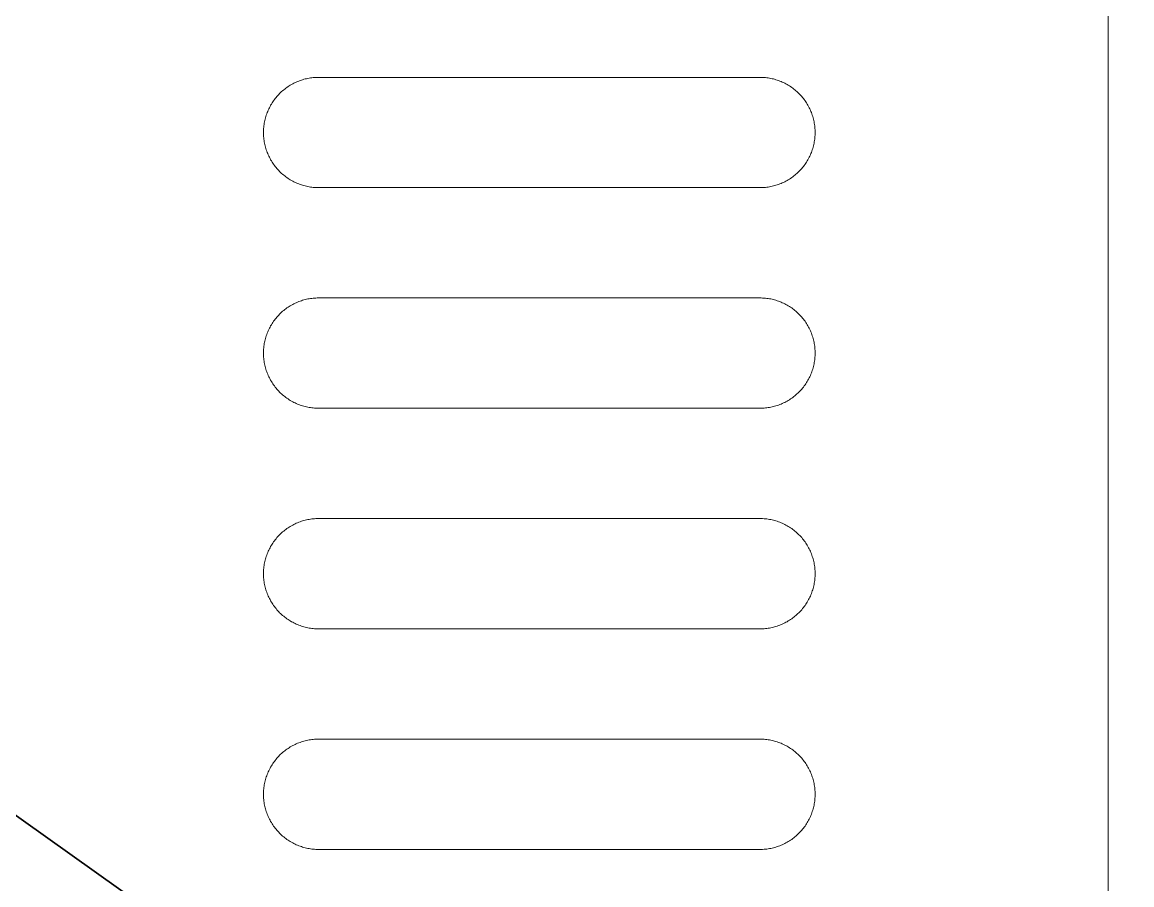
# Model space of a CAD drawing. Header units: millimetres. Extents: x -159872 to 386485, y -250577 to 158966.
# Drawn here: x 159341.91 to 159387.17, y 9006.61 to 9041.81 of the extents above; entities that cross this region are included whole.
import ezdxf

# ---------------------------------------------------------------- set-up
doc = ezdxf.new("R2010")
doc.units = ezdxf.units.MM
doc.header["$PDMODE"] = 1
doc.header["$PDSIZE"] = -2
doc.layers.get('0').update_dxf_attribs({"lineweight": 25})
doc.layers.add('LDS-equipment-kitchen equipment', color=3, linetype='Continuous', lineweight=13)

# ---------------------------------------------------------------- blocks, each defined once
blk = doc.blocks.new('Group-344')
at = {"layer": 'LDS-equipment-kitchen equipment'}
for points in [[(98712.687, 45306.623, 0), (98712.687, 45989.023, 0)], [(98680.487, 45497.073, 0), (98680.432, 45497.072, 0), (98680.377, 45497.07, 0), (98680.322, 45497.067, 0), (98680.267, 45497.062, 0), (98680.212, 45497.056, 0), (98680.157, 45497.049, 0), (98680.102, 45497.04, 0), (98680.048, 45497.03, 0), (98679.994, 45497.018, 0), (98679.94, 45497.006, 0), (98679.887, 45496.992, 0), (98679.834, 45496.976, 0), (98679.781, 45496.96, 0), (98679.729, 45496.942, 0), (98679.677, 45496.922, 0), (98679.626, 45496.902, 0), (98679.575, 45496.88, 0), (98679.525, 45496.857, 0), (98679.476, 45496.833, 0), (98679.427, 45496.807, 0), (98679.378, 45496.781, 0), (98679.33, 45496.753, 0), (98679.283, 45496.724, 0), (98679.237, 45496.694, 0), (98679.192, 45496.663, 0), (98679.147, 45496.63, 0), (98679.103, 45496.597, 0), (98679.06, 45496.562, 0), (98679.018, 45496.527, 0), (98678.976, 45496.49, 0), (98678.936, 45496.453, 0), (98678.896, 45496.414, 0), (98678.858, 45496.375, 0), (98678.82, 45496.334, 0), (98678.783, 45496.293, 0), (98678.748, 45496.251, 0), (98678.713, 45496.207, 0), (98678.68, 45496.163, 0), (98678.648, 45496.119, 0), (98678.616, 45496.073, 0), (98678.586, 45496.027, 0), (98678.557, 45495.98, 0), (98678.529, 45495.932, 0), (98678.503, 45495.884, 0), (98678.477, 45495.835, 0), (98678.453, 45495.785, 0), (98678.43, 45495.735, 0), (98678.408, 45495.684, 0), (98678.388, 45495.633, 0), (98678.369, 45495.581, 0), (98678.351, 45495.529, 0), (98678.334, 45495.476, 0), (98678.319, 45495.423, 0), (98678.305, 45495.37, 0), (98678.292, 45495.316, 0), (98678.28, 45495.262, 0), (98678.27, 45495.208, 0), (98678.262, 45495.153, 0), (98678.254, 45495.099, 0), (98678.248, 45495.044, 0), (98678.243, 45494.989, 0), (98678.24, 45494.934, 0), (98678.238, 45494.878, 0), (98678.237, 45494.823, 0)], [(98698.487, 45497.073, 0), (98680.487, 45497.073, 0)], [(98700.737, 45494.823, 0), (98700.737, 45494.878, 0), (98700.735, 45494.934, 0), (98700.731, 45494.989, 0), (98700.726, 45495.044, 0), (98700.72, 45495.099, 0), (98700.713, 45495.153, 0), (98700.704, 45495.208, 0), (98700.694, 45495.262, 0), (98700.683, 45495.316, 0), (98700.67, 45495.37, 0), (98700.656, 45495.423, 0), (98700.64, 45495.476, 0), (98700.624, 45495.529, 0), (98700.606, 45495.581, 0), (98700.586, 45495.633, 0), (98700.566, 45495.684, 0), (98700.544, 45495.735, 0), (98700.521, 45495.785, 0), (98700.497, 45495.835, 0), (98700.472, 45495.884, 0), (98700.445, 45495.932, 0), (98700.417, 45495.98, 0), (98700.388, 45496.027, 0), (98700.358, 45496.073, 0), (98700.327, 45496.119, 0), (98700.294, 45496.163, 0), (98700.261, 45496.207, 0), (98700.227, 45496.251, 0), (98700.191, 45496.293, 0), (98700.154, 45496.334, 0), (98700.117, 45496.375, 0), (98700.078, 45496.414, 0), (98700.039, 45496.453, 0), (98699.998, 45496.49, 0), (98699.957, 45496.527, 0), (98699.915, 45496.562, 0), (98699.872, 45496.597, 0), (98699.828, 45496.63, 0), (98699.783, 45496.663, 0), (98699.737, 45496.694, 0), (98699.691, 45496.724, 0), (98699.644, 45496.753, 0), (98699.596, 45496.781, 0), (98699.548, 45496.807, 0), (98699.499, 45496.833, 0), (98699.449, 45496.857, 0), (98699.399, 45496.88, 0), (98699.348, 45496.902, 0), (98699.297, 45496.922, 0), (98699.245, 45496.942, 0), (98699.193, 45496.96, 0), (98699.14, 45496.976, 0), (98699.087, 45496.992, 0), (98699.034, 45497.006, 0), (98698.98, 45497.018, 0), (98698.926, 45497.03, 0), (98698.872, 45497.04, 0), (98698.817, 45497.049, 0), (98698.763, 45497.056, 0), (98698.708, 45497.062, 0), (98698.653, 45497.067, 0), (98698.598, 45497.07, 0), (98698.542, 45497.072, 0), (98698.487, 45497.073, 0)], [(98678.237, 45494.823, 0), (98678.238, 45494.768, 0), (98678.24, 45494.713, 0), (98678.243, 45494.658, 0), (98678.248, 45494.603, 0), (98678.254, 45494.548, 0), (98678.262, 45494.493, 0), (98678.27, 45494.438, 0), (98678.28, 45494.384, 0), (98678.292, 45494.33, 0), (98678.305, 45494.276, 0), (98678.319, 45494.223, 0), (98678.334, 45494.17, 0), (98678.351, 45494.117, 0), (98678.369, 45494.065, 0), (98678.388, 45494.013, 0), (98678.408, 45493.962, 0), (98678.43, 45493.911, 0), (98678.453, 45493.861, 0), (98678.477, 45493.812, 0), (98678.503, 45493.762, 0), (98678.529, 45493.714, 0), (98678.557, 45493.666, 0), (98678.586, 45493.619, 0), (98678.616, 45493.573, 0), (98678.648, 45493.528, 0), (98678.68, 45493.483, 0), (98678.713, 45493.439, 0), (98678.748, 45493.396, 0), (98678.783, 45493.353, 0), (98678.82, 45493.312, 0), (98678.858, 45493.272, 0), (98678.896, 45493.232, 0), (98678.936, 45493.194, 0), (98678.976, 45493.156, 0), (98679.018, 45493.119, 0), (98679.06, 45493.084, 0), (98679.103, 45493.049, 0), (98679.147, 45493.016, 0), (98679.192, 45492.984, 0), (98679.237, 45492.952, 0), (98679.283, 45492.922, 0), (98679.33, 45492.893, 0), (98679.378, 45492.865, 0), (98679.427, 45492.839, 0), (98679.476, 45492.813, 0), (98679.525, 45492.789, 0), (98679.575, 45492.766, 0), (98679.626, 45492.744, 0), (98679.677, 45492.724, 0), (98679.729, 45492.705, 0), (98679.781, 45492.687, 0), (98679.834, 45492.67, 0), (98679.887, 45492.655, 0), (98679.94, 45492.641, 0), (98679.994, 45492.628, 0), (98680.048, 45492.616, 0), (98680.102, 45492.606, 0), (98680.157, 45492.597, 0), (98680.212, 45492.59, 0), (98680.267, 45492.584, 0), (98680.322, 45492.579, 0), (98680.377, 45492.576, 0), (98680.432, 45492.574, 0), (98680.487, 45492.573, 0)], [(98698.487, 45492.573, 0), (98698.542, 45492.574, 0), (98698.598, 45492.576, 0), (98698.653, 45492.579, 0), (98698.708, 45492.584, 0), (98698.763, 45492.59, 0), (98698.817, 45492.597, 0), (98698.872, 45492.606, 0), (98698.926, 45492.616, 0), (98698.98, 45492.628, 0), (98699.034, 45492.641, 0), (98699.087, 45492.655, 0), (98699.14, 45492.67, 0), (98699.193, 45492.687, 0), (98699.245, 45492.705, 0), (98699.297, 45492.724, 0), (98699.348, 45492.744, 0), (98699.399, 45492.766, 0), (98699.449, 45492.789, 0), (98699.499, 45492.813, 0), (98699.548, 45492.839, 0), (98699.596, 45492.865, 0), (98699.644, 45492.893, 0), (98699.691, 45492.922, 0), (98699.737, 45492.952, 0), (98699.783, 45492.984, 0), (98699.828, 45493.016, 0), (98699.872, 45493.049, 0), (98699.915, 45493.084, 0), (98699.957, 45493.119, 0), (98699.998, 45493.156, 0), (98700.039, 45493.194, 0), (98700.078, 45493.232, 0), (98700.117, 45493.272, 0), (98700.154, 45493.312, 0), (98700.191, 45493.353, 0), (98700.227, 45493.396, 0), (98700.261, 45493.439, 0), (98700.294, 45493.483, 0), (98700.327, 45493.528, 0), (98700.358, 45493.573, 0), (98700.388, 45493.619, 0), (98700.417, 45493.666, 0), (98700.445, 45493.714, 0), (98700.472, 45493.762, 0), (98700.497, 45493.812, 0), (98700.521, 45493.861, 0), (98700.544, 45493.911, 0), (98700.566, 45493.962, 0), (98700.586, 45494.013, 0), (98700.606, 45494.065, 0), (98700.624, 45494.117, 0), (98700.64, 45494.17, 0), (98700.656, 45494.223, 0), (98700.67, 45494.276, 0), (98700.683, 45494.33, 0), (98700.694, 45494.384, 0), (98700.704, 45494.438, 0), (98700.713, 45494.493, 0), (98700.72, 45494.548, 0), (98700.726, 45494.603, 0), (98700.731, 45494.658, 0), (98700.735, 45494.713, 0), (98700.737, 45494.768, 0), (98700.737, 45494.823, 0)], [(98698.487, 45492.573, 0), (98680.487, 45492.573, 0)], [(98680.487, 45488.073, 0), (98680.432, 45488.073, 0), (98680.377, 45488.07, 0), (98680.322, 45488.067, 0), (98680.267, 45488.062, 0), (98680.212, 45488.056, 0), (98680.157, 45488.049, 0), (98680.102, 45488.04, 0), (98680.048, 45488.03, 0), (98679.994, 45488.019, 0), (98679.94, 45488.006, 0), (98679.887, 45487.992, 0), (98679.834, 45487.976, 0), (98679.781, 45487.96, 0), (98679.729, 45487.942, 0), (98679.677, 45487.922, 0), (98679.626, 45487.902, 0), (98679.575, 45487.88, 0), (98679.525, 45487.857, 0), (98679.476, 45487.833, 0), (98679.427, 45487.808, 0), (98679.378, 45487.781, 0), (98679.33, 45487.753, 0), (98679.283, 45487.724, 0), (98679.237, 45487.694, 0), (98679.192, 45487.663, 0), (98679.147, 45487.63, 0), (98679.103, 45487.597, 0), (98679.06, 45487.562, 0), (98679.018, 45487.527, 0), (98678.976, 45487.49, 0), (98678.936, 45487.453, 0), (98678.896, 45487.414, 0), (98678.858, 45487.375, 0), (98678.82, 45487.334, 0), (98678.783, 45487.293, 0), (98678.748, 45487.251, 0), (98678.713, 45487.207, 0), (98678.68, 45487.164, 0), (98678.648, 45487.119, 0), (98678.616, 45487.073, 0), (98678.586, 45487.027, 0), (98678.557, 45486.98, 0), (98678.529, 45486.932, 0), (98678.503, 45486.884, 0), (98678.477, 45486.835, 0), (98678.453, 45486.785, 0), (98678.43, 45486.735, 0), (98678.408, 45486.684, 0), (98678.388, 45486.633, 0), (98678.369, 45486.581, 0), (98678.351, 45486.529, 0), (98678.334, 45486.476, 0), (98678.319, 45486.423, 0), (98678.305, 45486.37, 0), (98678.292, 45486.316, 0), (98678.28, 45486.262, 0), (98678.27, 45486.208, 0), (98678.262, 45486.153, 0), (98678.254, 45486.099, 0), (98678.248, 45486.044, 0), (98678.243, 45485.989, 0), (98678.24, 45485.934, 0), (98678.238, 45485.878, 0), (98678.237, 45485.823, 0)], [(98698.487, 45488.073, 0), (98680.487, 45488.073, 0)], [(98700.737, 45485.823, 0), (98700.737, 45485.878, 0), (98700.735, 45485.934, 0), (98700.731, 45485.989, 0), (98700.726, 45486.044, 0), (98700.72, 45486.099, 0), (98700.713, 45486.153, 0), (98700.704, 45486.208, 0), (98700.694, 45486.262, 0), (98700.683, 45486.316, 0), (98700.67, 45486.37, 0), (98700.656, 45486.423, 0), (98700.64, 45486.476, 0), (98700.624, 45486.529, 0), (98700.606, 45486.581, 0), (98700.586, 45486.633, 0), (98700.566, 45486.684, 0), (98700.544, 45486.735, 0), (98700.521, 45486.785, 0), (98700.497, 45486.835, 0), (98700.472, 45486.884, 0), (98700.445, 45486.932, 0), (98700.417, 45486.98, 0), (98700.388, 45487.027, 0), (98700.358, 45487.073, 0), (98700.327, 45487.119, 0), (98700.294, 45487.164, 0), (98700.261, 45487.207, 0), (98700.227, 45487.251, 0), (98700.191, 45487.293, 0), (98700.154, 45487.334, 0), (98700.117, 45487.375, 0), (98700.078, 45487.414, 0), (98700.039, 45487.453, 0), (98699.998, 45487.49, 0), (98699.957, 45487.527, 0), (98699.915, 45487.562, 0), (98699.872, 45487.597, 0), (98699.828, 45487.63, 0), (98699.783, 45487.663, 0), (98699.737, 45487.694, 0), (98699.691, 45487.724, 0), (98699.644, 45487.753, 0), (98699.596, 45487.781, 0), (98699.548, 45487.808, 0), (98699.499, 45487.833, 0), (98699.449, 45487.857, 0), (98699.399, 45487.88, 0), (98699.348, 45487.902, 0), (98699.297, 45487.922, 0), (98699.245, 45487.942, 0), (98699.193, 45487.96, 0), (98699.14, 45487.976, 0), (98699.087, 45487.992, 0), (98699.034, 45488.006, 0), (98698.98, 45488.019, 0), (98698.926, 45488.03, 0), (98698.872, 45488.04, 0), (98698.817, 45488.049, 0), (98698.763, 45488.056, 0), (98698.708, 45488.062, 0), (98698.653, 45488.067, 0), (98698.598, 45488.07, 0), (98698.542, 45488.073, 0), (98698.487, 45488.073, 0)], [(98678.237, 45485.823, 0), (98678.238, 45485.768, 0), (98678.24, 45485.713, 0), (98678.243, 45485.658, 0), (98678.248, 45485.603, 0), (98678.254, 45485.548, 0), (98678.262, 45485.493, 0), (98678.27, 45485.439, 0), (98678.28, 45485.384, 0), (98678.292, 45485.33, 0), (98678.305, 45485.276, 0), (98678.319, 45485.223, 0), (98678.334, 45485.17, 0), (98678.351, 45485.117, 0), (98678.369, 45485.065, 0), (98678.388, 45485.013, 0), (98678.408, 45484.962, 0), (98678.43, 45484.911, 0), (98678.453, 45484.861, 0), (98678.477, 45484.812, 0), (98678.503, 45484.763, 0), (98678.529, 45484.714, 0), (98678.557, 45484.666, 0), (98678.586, 45484.619, 0), (98678.616, 45484.573, 0), (98678.648, 45484.528, 0), (98678.68, 45484.483, 0), (98678.713, 45484.439, 0), (98678.748, 45484.396, 0), (98678.783, 45484.354, 0), (98678.82, 45484.312, 0), (98678.858, 45484.272, 0), (98678.896, 45484.232, 0), (98678.936, 45484.194, 0), (98678.976, 45484.156, 0), (98679.018, 45484.119, 0), (98679.06, 45484.084, 0), (98679.103, 45484.049, 0), (98679.147, 45484.016, 0), (98679.192, 45483.984, 0), (98679.237, 45483.952, 0), (98679.283, 45483.922, 0), (98679.33, 45483.893, 0), (98679.378, 45483.865, 0), (98679.427, 45483.839, 0), (98679.476, 45483.813, 0), (98679.525, 45483.789, 0), (98679.575, 45483.766, 0), (98679.626, 45483.744, 0), (98679.677, 45483.724, 0), (98679.729, 45483.705, 0), (98679.781, 45483.687, 0), (98679.834, 45483.67, 0), (98679.887, 45483.655, 0), (98679.94, 45483.641, 0), (98679.994, 45483.628, 0), (98680.048, 45483.616, 0), (98680.102, 45483.606, 0), (98680.157, 45483.598, 0), (98680.212, 45483.59, 0), (98680.267, 45483.584, 0), (98680.322, 45483.579, 0), (98680.377, 45483.576, 0), (98680.432, 45483.574, 0), (98680.487, 45483.573, 0)], [(98698.487, 45483.573, 0), (98698.542, 45483.574, 0), (98698.598, 45483.576, 0), (98698.653, 45483.579, 0), (98698.708, 45483.584, 0), (98698.763, 45483.59, 0), (98698.817, 45483.598, 0), (98698.872, 45483.606, 0), (98698.926, 45483.616, 0), (98698.98, 45483.628, 0), (98699.034, 45483.641, 0), (98699.087, 45483.655, 0), (98699.14, 45483.67, 0), (98699.193, 45483.687, 0), (98699.245, 45483.705, 0), (98699.297, 45483.724, 0), (98699.348, 45483.744, 0), (98699.399, 45483.766, 0), (98699.449, 45483.789, 0), (98699.499, 45483.813, 0), (98699.548, 45483.839, 0), (98699.596, 45483.865, 0), (98699.644, 45483.893, 0), (98699.691, 45483.922, 0), (98699.737, 45483.952, 0), (98699.783, 45483.984, 0), (98699.828, 45484.016, 0), (98699.872, 45484.049, 0), (98699.915, 45484.084, 0), (98699.957, 45484.119, 0), (98699.998, 45484.156, 0), (98700.039, 45484.194, 0), (98700.078, 45484.232, 0), (98700.117, 45484.272, 0), (98700.154, 45484.312, 0), (98700.191, 45484.354, 0), (98700.227, 45484.396, 0), (98700.261, 45484.439, 0), (98700.294, 45484.483, 0), (98700.327, 45484.528, 0), (98700.358, 45484.573, 0), (98700.388, 45484.619, 0), (98700.417, 45484.666, 0), (98700.445, 45484.714, 0), (98700.472, 45484.763, 0), (98700.497, 45484.812, 0), (98700.521, 45484.861, 0), (98700.544, 45484.911, 0), (98700.566, 45484.962, 0), (98700.586, 45485.013, 0), (98700.606, 45485.065, 0), (98700.624, 45485.117, 0), (98700.64, 45485.17, 0), (98700.656, 45485.223, 0), (98700.67, 45485.276, 0), (98700.683, 45485.33, 0), (98700.694, 45485.384, 0), (98700.704, 45485.439, 0), (98700.713, 45485.493, 0), (98700.72, 45485.548, 0), (98700.726, 45485.603, 0), (98700.731, 45485.658, 0), (98700.735, 45485.713, 0), (98700.737, 45485.768, 0), (98700.737, 45485.823, 0)], [(98698.487, 45483.573, 0), (98680.487, 45483.573, 0)], [(98680.487, 45479.073, 0), (98680.432, 45479.072, 0), (98680.377, 45479.07, 0), (98680.322, 45479.067, 0), (98680.267, 45479.062, 0), (98680.212, 45479.056, 0), (98680.157, 45479.049, 0), (98680.102, 45479.04, 0), (98680.048, 45479.03, 0), (98679.994, 45479.018, 0), (98679.94, 45479.006, 0), (98679.887, 45478.992, 0), (98679.834, 45478.976, 0), (98679.781, 45478.96, 0), (98679.729, 45478.942, 0), (98679.677, 45478.922, 0), (98679.626, 45478.902, 0), (98679.575, 45478.88, 0), (98679.525, 45478.857, 0), (98679.476, 45478.833, 0), (98679.427, 45478.807, 0), (98679.378, 45478.781, 0), (98679.33, 45478.753, 0), (98679.283, 45478.724, 0), (98679.237, 45478.694, 0), (98679.192, 45478.663, 0), (98679.147, 45478.63, 0), (98679.103, 45478.597, 0), (98679.06, 45478.562, 0), (98679.018, 45478.527, 0), (98678.976, 45478.49, 0), (98678.936, 45478.453, 0), (98678.896, 45478.414, 0), (98678.858, 45478.375, 0), (98678.82, 45478.334, 0), (98678.783, 45478.293, 0), (98678.748, 45478.251, 0), (98678.713, 45478.207, 0), (98678.68, 45478.163, 0), (98678.648, 45478.119, 0), (98678.616, 45478.073, 0), (98678.586, 45478.027, 0), (98678.557, 45477.98, 0), (98678.529, 45477.932, 0), (98678.503, 45477.884, 0), (98678.477, 45477.835, 0), (98678.453, 45477.785, 0), (98678.43, 45477.735, 0), (98678.408, 45477.684, 0), (98678.388, 45477.633, 0), (98678.369, 45477.581, 0), (98678.351, 45477.529, 0), (98678.334, 45477.476, 0), (98678.319, 45477.423, 0), (98678.305, 45477.37, 0), (98678.292, 45477.316, 0), (98678.28, 45477.262, 0), (98678.27, 45477.208, 0), (98678.262, 45477.153, 0), (98678.254, 45477.099, 0), (98678.248, 45477.044, 0), (98678.243, 45476.989, 0), (98678.24, 45476.934, 0), (98678.238, 45476.878, 0), (98678.237, 45476.823, 0)], [(98698.487, 45479.073, 0), (98680.487, 45479.073, 0)], [(98700.737, 45476.823, 0), (98700.737, 45476.878, 0), (98700.735, 45476.934, 0), (98700.731, 45476.989, 0), (98700.726, 45477.044, 0), (98700.72, 45477.099, 0), (98700.713, 45477.153, 0), (98700.704, 45477.208, 0), (98700.694, 45477.262, 0), (98700.683, 45477.316, 0), (98700.67, 45477.37, 0), (98700.656, 45477.423, 0), (98700.64, 45477.476, 0), (98700.624, 45477.529, 0), (98700.606, 45477.581, 0), (98700.586, 45477.633, 0), (98700.566, 45477.684, 0), (98700.544, 45477.735, 0), (98700.521, 45477.785, 0), (98700.497, 45477.835, 0), (98700.472, 45477.884, 0), (98700.445, 45477.932, 0), (98700.417, 45477.98, 0), (98700.388, 45478.027, 0), (98700.358, 45478.073, 0), (98700.327, 45478.119, 0), (98700.294, 45478.163, 0), (98700.261, 45478.207, 0), (98700.227, 45478.251, 0), (98700.191, 45478.293, 0), (98700.154, 45478.334, 0), (98700.117, 45478.375, 0), (98700.078, 45478.414, 0), (98700.039, 45478.453, 0), (98699.998, 45478.49, 0), (98699.957, 45478.527, 0), (98699.915, 45478.562, 0), (98699.872, 45478.597, 0), (98699.828, 45478.63, 0), (98699.783, 45478.663, 0), (98699.737, 45478.694, 0), (98699.691, 45478.724, 0), (98699.644, 45478.753, 0), (98699.596, 45478.781, 0), (98699.548, 45478.807, 0), (98699.499, 45478.833, 0), (98699.449, 45478.857, 0), (98699.399, 45478.88, 0), (98699.348, 45478.902, 0), (98699.297, 45478.922, 0), (98699.245, 45478.942, 0), (98699.193, 45478.96, 0), (98699.14, 45478.976, 0), (98699.087, 45478.992, 0), (98699.034, 45479.006, 0), (98698.98, 45479.018, 0), (98698.926, 45479.03, 0), (98698.872, 45479.04, 0), (98698.817, 45479.049, 0), (98698.763, 45479.056, 0), (98698.708, 45479.062, 0), (98698.653, 45479.067, 0), (98698.598, 45479.07, 0), (98698.542, 45479.072, 0), (98698.487, 45479.073, 0)], [(98678.237, 45476.823, 0), (98678.238, 45476.768, 0), (98678.24, 45476.713, 0), (98678.243, 45476.658, 0), (98678.248, 45476.603, 0), (98678.254, 45476.548, 0), (98678.262, 45476.493, 0), (98678.27, 45476.438, 0), (98678.28, 45476.384, 0), (98678.292, 45476.33, 0), (98678.305, 45476.276, 0), (98678.319, 45476.223, 0), (98678.334, 45476.17, 0), (98678.351, 45476.117, 0), (98678.369, 45476.065, 0), (98678.388, 45476.013, 0), (98678.408, 45475.962, 0), (98678.43, 45475.911, 0), (98678.453, 45475.861, 0), (98678.477, 45475.812, 0), (98678.503, 45475.763, 0), (98678.529, 45475.714, 0), (98678.557, 45475.666, 0), (98678.586, 45475.619, 0), (98678.616, 45475.573, 0), (98678.648, 45475.528, 0), (98678.68, 45475.483, 0), (98678.713, 45475.439, 0), (98678.748, 45475.396, 0), (98678.783, 45475.354, 0), (98678.82, 45475.312, 0), (98678.858, 45475.272, 0), (98678.896, 45475.232, 0), (98678.936, 45475.194, 0), (98678.976, 45475.156, 0), (98679.018, 45475.119, 0), (98679.06, 45475.084, 0), (98679.103, 45475.049, 0), (98679.147, 45475.016, 0), (98679.192, 45474.984, 0), (98679.237, 45474.952, 0), (98679.283, 45474.922, 0), (98679.33, 45474.893, 0), (98679.378, 45474.865, 0), (98679.427, 45474.839, 0), (98679.476, 45474.813, 0), (98679.525, 45474.789, 0), (98679.575, 45474.766, 0), (98679.626, 45474.744, 0), (98679.677, 45474.724, 0), (98679.729, 45474.705, 0), (98679.781, 45474.687, 0), (98679.834, 45474.67, 0), (98679.887, 45474.655, 0), (98679.94, 45474.641, 0), (98679.994, 45474.628, 0), (98680.048, 45474.616, 0), (98680.102, 45474.606, 0), (98680.157, 45474.597, 0), (98680.212, 45474.59, 0), (98680.267, 45474.584, 0), (98680.322, 45474.579, 0), (98680.377, 45474.576, 0), (98680.432, 45474.574, 0), (98680.487, 45474.573, 0)], [(98698.487, 45474.573, 0), (98698.542, 45474.574, 0), (98698.598, 45474.576, 0), (98698.653, 45474.579, 0), (98698.708, 45474.584, 0), (98698.763, 45474.59, 0), (98698.817, 45474.597, 0), (98698.872, 45474.606, 0), (98698.926, 45474.616, 0), (98698.98, 45474.628, 0), (98699.034, 45474.641, 0), (98699.087, 45474.655, 0), (98699.14, 45474.67, 0), (98699.193, 45474.687, 0), (98699.245, 45474.705, 0), (98699.297, 45474.724, 0), (98699.348, 45474.744, 0), (98699.399, 45474.766, 0), (98699.449, 45474.789, 0), (98699.499, 45474.813, 0), (98699.548, 45474.839, 0), (98699.596, 45474.865, 0), (98699.644, 45474.893, 0), (98699.691, 45474.922, 0), (98699.737, 45474.952, 0), (98699.783, 45474.984, 0), (98699.828, 45475.016, 0), (98699.872, 45475.049, 0), (98699.915, 45475.084, 0), (98699.957, 45475.119, 0), (98699.998, 45475.156, 0), (98700.039, 45475.194, 0), (98700.078, 45475.232, 0), (98700.117, 45475.272, 0), (98700.154, 45475.312, 0), (98700.191, 45475.354, 0), (98700.227, 45475.396, 0), (98700.261, 45475.439, 0), (98700.294, 45475.483, 0), (98700.327, 45475.528, 0), (98700.358, 45475.573, 0), (98700.388, 45475.619, 0), (98700.417, 45475.666, 0), (98700.445, 45475.714, 0), (98700.472, 45475.763, 0), (98700.497, 45475.812, 0), (98700.521, 45475.861, 0), (98700.544, 45475.911, 0), (98700.566, 45475.962, 0), (98700.586, 45476.013, 0), (98700.606, 45476.065, 0), (98700.624, 45476.117, 0), (98700.64, 45476.17, 0), (98700.656, 45476.223, 0), (98700.67, 45476.276, 0), (98700.683, 45476.33, 0), (98700.694, 45476.384, 0), (98700.704, 45476.438, 0), (98700.713, 45476.493, 0), (98700.72, 45476.548, 0), (98700.726, 45476.603, 0), (98700.731, 45476.658, 0), (98700.735, 45476.713, 0), (98700.737, 45476.768, 0), (98700.737, 45476.823, 0)], [(98698.487, 45474.573, 0), (98680.487, 45474.573, 0)], [(98680.487, 45470.073, 0), (98680.432, 45470.072, 0), (98680.377, 45470.07, 0), (98680.322, 45470.067, 0), (98680.267, 45470.062, 0), (98680.212, 45470.056, 0), (98680.157, 45470.049, 0), (98680.102, 45470.04, 0), (98680.048, 45470.03, 0), (98679.994, 45470.018, 0), (98679.94, 45470.006, 0), (98679.887, 45469.992, 0), (98679.834, 45469.976, 0), (98679.781, 45469.96, 0), (98679.729, 45469.942, 0), (98679.677, 45469.922, 0), (98679.626, 45469.902, 0), (98679.575, 45469.88, 0), (98679.525, 45469.857, 0), (98679.476, 45469.833, 0), (98679.427, 45469.807, 0), (98679.378, 45469.781, 0), (98679.33, 45469.753, 0), (98679.283, 45469.724, 0), (98679.237, 45469.694, 0), (98679.192, 45469.663, 0), (98679.147, 45469.63, 0), (98679.103, 45469.597, 0), (98679.06, 45469.562, 0), (98679.018, 45469.527, 0), (98678.976, 45469.49, 0), (98678.936, 45469.453, 0), (98678.896, 45469.414, 0), (98678.858, 45469.375, 0), (98678.82, 45469.334, 0), (98678.783, 45469.293, 0), (98678.748, 45469.25, 0), (98678.713, 45469.207, 0), (98678.68, 45469.163, 0), (98678.648, 45469.119, 0), (98678.616, 45469.073, 0), (98678.586, 45469.027, 0), (98678.557, 45468.98, 0), (98678.529, 45468.932, 0), (98678.503, 45468.884, 0), (98678.477, 45468.835, 0), (98678.453, 45468.785, 0), (98678.43, 45468.735, 0), (98678.408, 45468.684, 0), (98678.388, 45468.633, 0), (98678.369, 45468.581, 0), (98678.351, 45468.529, 0), (98678.334, 45468.476, 0), (98678.319, 45468.423, 0), (98678.305, 45468.37, 0), (98678.292, 45468.316, 0), (98678.28, 45468.262, 0), (98678.27, 45468.208, 0), (98678.262, 45468.153, 0), (98678.254, 45468.099, 0), (98678.248, 45468.044, 0), (98678.243, 45467.989, 0), (98678.24, 45467.934, 0), (98678.238, 45467.878, 0), (98678.237, 45467.823, 0)], [(98698.487, 45470.073, 0), (98680.487, 45470.073, 0)], [(98700.737, 45467.823, 0), (98700.737, 45467.878, 0), (98700.735, 45467.934, 0), (98700.731, 45467.989, 0), (98700.726, 45468.044, 0), (98700.72, 45468.099, 0), (98700.713, 45468.153, 0), (98700.704, 45468.208, 0), (98700.694, 45468.262, 0), (98700.683, 45468.316, 0), (98700.67, 45468.37, 0), (98700.656, 45468.423, 0), (98700.64, 45468.476, 0), (98700.624, 45468.529, 0), (98700.606, 45468.581, 0), (98700.586, 45468.633, 0), (98700.566, 45468.684, 0), (98700.544, 45468.735, 0), (98700.521, 45468.785, 0), (98700.497, 45468.835, 0), (98700.472, 45468.884, 0), (98700.445, 45468.932, 0), (98700.417, 45468.98, 0), (98700.388, 45469.027, 0), (98700.358, 45469.073, 0), (98700.327, 45469.119, 0), (98700.294, 45469.163, 0), (98700.261, 45469.207, 0), (98700.227, 45469.25, 0), (98700.191, 45469.293, 0), (98700.154, 45469.334, 0), (98700.117, 45469.375, 0), (98700.078, 45469.414, 0), (98700.039, 45469.453, 0), (98699.998, 45469.49, 0), (98699.957, 45469.527, 0), (98699.915, 45469.562, 0), (98699.872, 45469.597, 0), (98699.828, 45469.63, 0), (98699.783, 45469.663, 0), (98699.737, 45469.694, 0), (98699.691, 45469.724, 0), (98699.644, 45469.753, 0), (98699.596, 45469.781, 0), (98699.548, 45469.807, 0), (98699.499, 45469.833, 0), (98699.449, 45469.857, 0), (98699.399, 45469.88, 0), (98699.348, 45469.902, 0), (98699.297, 45469.922, 0), (98699.245, 45469.942, 0), (98699.193, 45469.96, 0), (98699.14, 45469.976, 0), (98699.087, 45469.992, 0), (98699.034, 45470.006, 0), (98698.98, 45470.018, 0), (98698.926, 45470.03, 0), (98698.872, 45470.04, 0), (98698.817, 45470.049, 0), (98698.763, 45470.056, 0), (98698.708, 45470.062, 0), (98698.653, 45470.067, 0), (98698.598, 45470.07, 0), (98698.542, 45470.072, 0), (98698.487, 45470.073, 0)], [(98678.237, 45467.823, 0), (98678.238, 45467.768, 0), (98678.24, 45467.713, 0), (98678.243, 45467.658, 0), (98678.248, 45467.603, 0), (98678.254, 45467.548, 0), (98678.262, 45467.493, 0), (98678.27, 45467.438, 0), (98678.28, 45467.384, 0), (98678.292, 45467.33, 0), (98678.305, 45467.276, 0), (98678.319, 45467.223, 0), (98678.334, 45467.17, 0), (98678.351, 45467.117, 0), (98678.369, 45467.065, 0), (98678.388, 45467.013, 0), (98678.408, 45466.962, 0), (98678.43, 45466.911, 0), (98678.453, 45466.861, 0), (98678.477, 45466.811, 0), (98678.503, 45466.762, 0), (98678.529, 45466.714, 0), (98678.557, 45466.666, 0), (98678.586, 45466.619, 0), (98678.616, 45466.573, 0), (98678.648, 45466.528, 0), (98678.68, 45466.483, 0), (98678.713, 45466.439, 0), (98678.748, 45466.396, 0), (98678.783, 45466.353, 0), (98678.82, 45466.312, 0), (98678.858, 45466.272, 0), (98678.896, 45466.232, 0), (98678.936, 45466.194, 0), (98678.976, 45466.156, 0), (98679.018, 45466.119, 0), (98679.06, 45466.084, 0), (98679.103, 45466.049, 0), (98679.147, 45466.016, 0), (98679.192, 45465.984, 0), (98679.237, 45465.952, 0), (98679.283, 45465.922, 0), (98679.33, 45465.893, 0), (98679.378, 45465.865, 0), (98679.427, 45465.839, 0), (98679.476, 45465.813, 0), (98679.525, 45465.789, 0), (98679.575, 45465.766, 0), (98679.626, 45465.744, 0), (98679.677, 45465.724, 0), (98679.729, 45465.705, 0), (98679.781, 45465.687, 0), (98679.834, 45465.67, 0), (98679.887, 45465.655, 0), (98679.94, 45465.641, 0), (98679.994, 45465.628, 0), (98680.048, 45465.616, 0), (98680.102, 45465.606, 0), (98680.157, 45465.597, 0), (98680.212, 45465.59, 0), (98680.267, 45465.584, 0), (98680.322, 45465.579, 0), (98680.377, 45465.576, 0), (98680.432, 45465.574, 0), (98680.487, 45465.573, 0)], [(98698.487, 45465.573, 0), (98698.542, 45465.574, 0), (98698.598, 45465.576, 0), (98698.653, 45465.579, 0), (98698.708, 45465.584, 0), (98698.763, 45465.59, 0), (98698.817, 45465.597, 0), (98698.872, 45465.606, 0), (98698.926, 45465.616, 0), (98698.98, 45465.628, 0), (98699.034, 45465.641, 0), (98699.087, 45465.655, 0), (98699.14, 45465.67, 0), (98699.193, 45465.687, 0), (98699.245, 45465.705, 0), (98699.297, 45465.724, 0), (98699.348, 45465.744, 0), (98699.399, 45465.766, 0), (98699.449, 45465.789, 0), (98699.499, 45465.813, 0), (98699.548, 45465.839, 0), (98699.596, 45465.865, 0), (98699.644, 45465.893, 0), (98699.691, 45465.922, 0), (98699.737, 45465.952, 0), (98699.783, 45465.984, 0), (98699.828, 45466.016, 0), (98699.872, 45466.049, 0), (98699.915, 45466.084, 0), (98699.957, 45466.119, 0), (98699.998, 45466.156, 0), (98700.039, 45466.194, 0), (98700.078, 45466.232, 0), (98700.117, 45466.272, 0), (98700.154, 45466.312, 0), (98700.191, 45466.353, 0), (98700.227, 45466.396, 0), (98700.261, 45466.439, 0), (98700.294, 45466.483, 0), (98700.327, 45466.528, 0), (98700.358, 45466.573, 0), (98700.388, 45466.619, 0), (98700.417, 45466.666, 0), (98700.445, 45466.714, 0), (98700.472, 45466.762, 0), (98700.497, 45466.811, 0), (98700.521, 45466.861, 0), (98700.544, 45466.911, 0), (98700.566, 45466.962, 0), (98700.586, 45467.013, 0), (98700.606, 45467.065, 0), (98700.624, 45467.117, 0), (98700.64, 45467.17, 0), (98700.656, 45467.223, 0), (98700.67, 45467.276, 0), (98700.683, 45467.33, 0), (98700.694, 45467.384, 0), (98700.704, 45467.438, 0), (98700.713, 45467.493, 0), (98700.72, 45467.548, 0), (98700.726, 45467.603, 0), (98700.731, 45467.658, 0), (98700.735, 45467.713, 0), (98700.737, 45467.768, 0), (98700.737, 45467.823, 0)], [(98698.487, 45465.573, 0), (98680.487, 45465.573, 0)]]:
    blk.add_polyline3d(points, dxfattribs=at)
for p in [(98678.237, 45494.823), (98700.737, 45494.823), (98678.237, 45485.823), (98700.737, 45485.823), (98678.237, 45476.823), (98700.737, 45476.823), (98678.237, 45467.823), (98700.737, 45467.823)]:
    blk.add_point(p, dxfattribs=at)
blk = doc.blocks.new('A$C8c4223e1')
at = {"lineweight": 25, "transparency": 33554687}
mesh = blk.add_polyface(dxfattribs=at)
corners = [(430, 285, 165), (30, 285), (30, 285, 165), (430, 285), (30, 0), (30, 0, 165), (430, 0), (430, 0, 165)]
mesh.append_faces([[corners[k] for k in face] for face in [(5, 7, 2, 2), (2, 7, 0, 0), (6, 4, 3, 3), (3, 4, 1, 1), (6, 3, 7, 7), (7, 3, 0, 0), (4, 6, 5, 5), (5, 6, 7, 7), (1, 4, 2, 2), (2, 4, 5, 5), (3, 1, 0, 0), (0, 1, 2, 2)]], dxfattribs={"vtx3": -1})
blk = doc.blocks.new('Group-410')
at = {"layer": 'LDS-equipment-kitchen equipment'}
for name, p in [('Group-344', (0, 0)), ('A$C8c4223e1', (98312.751, 45413.801))]:
    blk.add_blockref(name, p, dxfattribs=at)

msp = doc.modelspace()

# ---------------------------------------------------------------- block references
at = {"layer": 'LDS-equipment-kitchen equipment', "color": 7}
msp.add_blockref('Group-410', (60673.51323, -36457.51522), dxfattribs=at)

doc.saveas('drawing.dxf')
